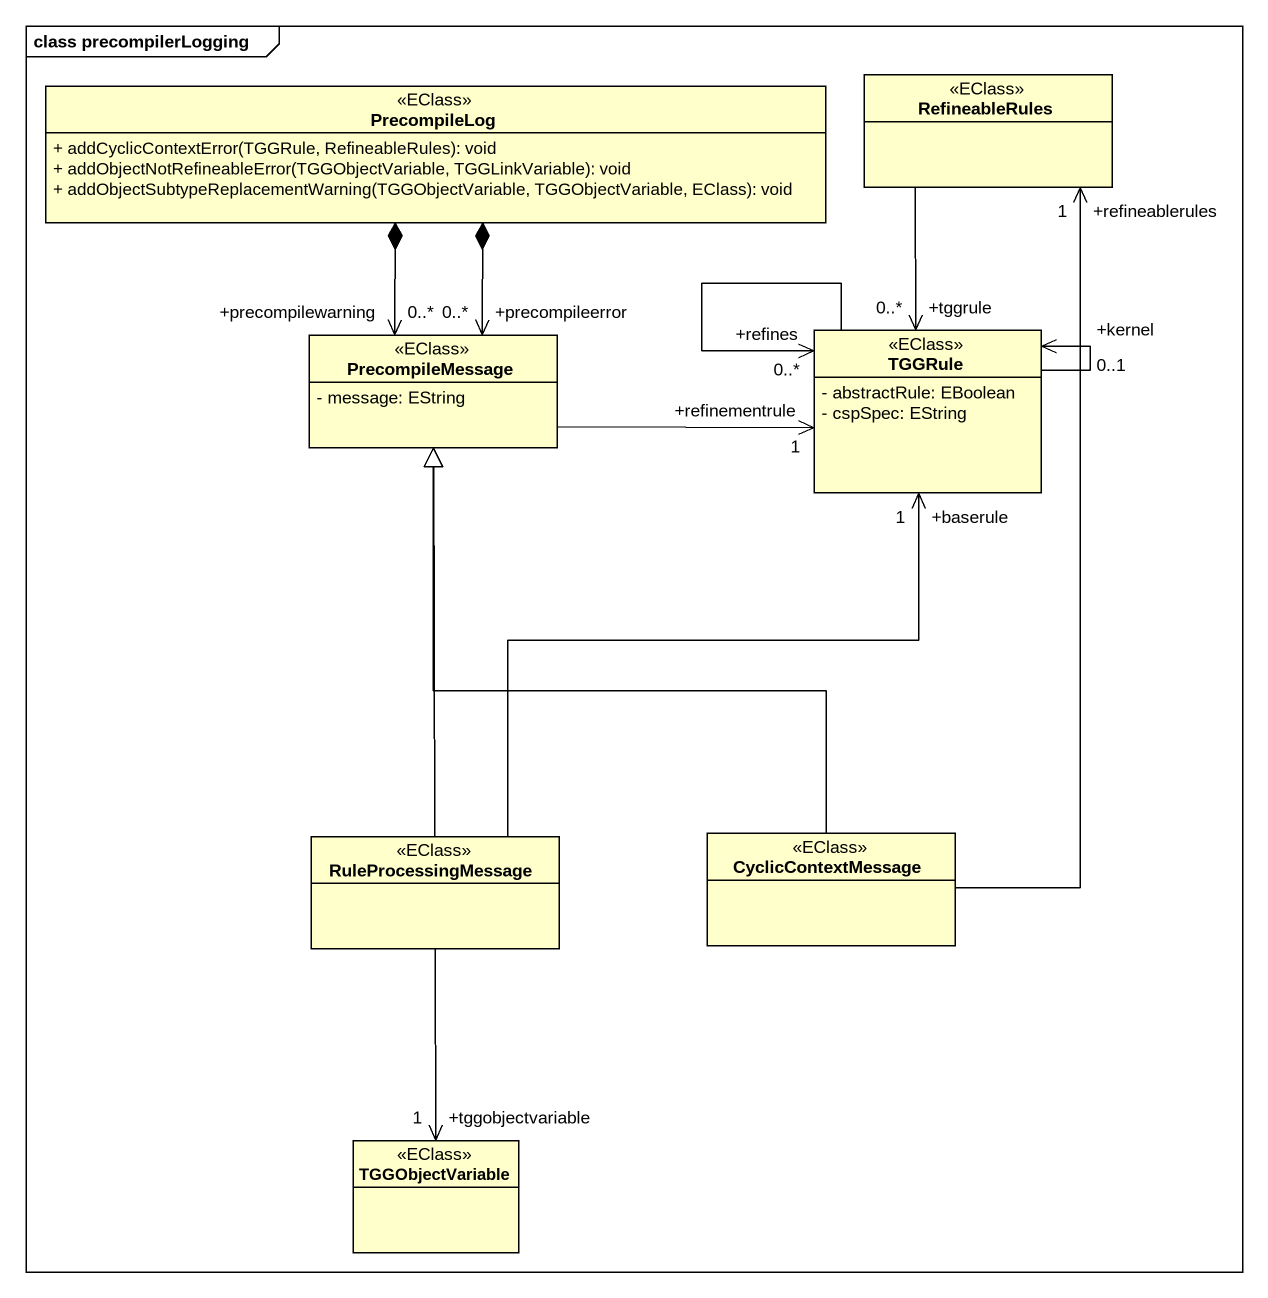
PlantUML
@startuml
mainframe class precompilerLogging
hide circle
hide empty members
skinparam classAttributeIconSize 0
class PrecompileLog <<EClass>> {
  + addCyclicContextError(TGGRule, RefineableRules): void
  + addObjectNotRefineableError(TGGObjectVariable, TGGLinkVariable): void
  + addObjectSubtypeReplacementWarning(TGGObjectVariable, TGGObjectVariable, EClass): void
}
class RefineableRules <<EClass>>
class TGGRule <<EClass>> {
  - abstractRule: EBoolean
  - cspSpec: EString
}
class PrecompileMessage <<EClass>> {
  - message: EString
}
class RuleProcessingMessage <<EClass>>
class CyclicContextMessage <<EClass>>
class TGGObjectVariable <<EClass>>
PrecompileLog *--> "+precompileerror\n0..*" PrecompileMessage
PrecompileLog *--> "+precompilewarning\n0..*" PrecompileMessage
RefineableRules --> "+tggrule\n0..*" TGGRule
TGGRule --> "+refines\n0..*" TGGRule
TGGRule --> "+kernel\n0..1" TGGRule
PrecompileMessage -right-> "+refinementrule\n1" TGGRule
RuleProcessingMessage -up-> "+baserule\n1" TGGRule
RuleProcessingMessage -up-|> PrecompileMessage
RuleProcessingMessage --> "+tggobjectvariable\n1" TGGObjectVariable
CyclicContextMessage -up-> "+refineablerules\n1" RefineableRules
CyclicContextMessage -up-|> PrecompileMessage
@enduml
